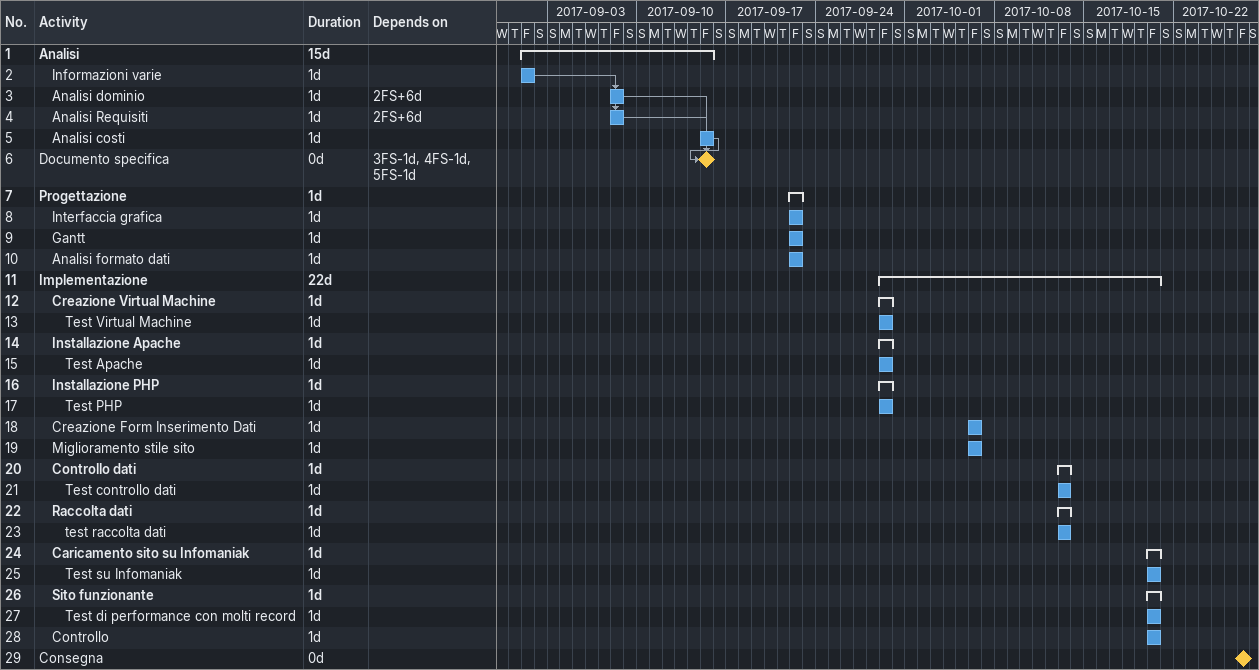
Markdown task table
| ID | Level | Task | Duration | Start | Finish | Predecessors |
|---|---|---|---|---|---|---|
| 1 | 1 | **Analisi** | 15d | 2017-09-01 | 2017-09-15 |  |
| 2 | 2 | Informazioni varie | 1d | 2017-09-01 | 2017-09-01 |  |
| 3 | 2 | Analisi dominio | 1d | 2017-09-08 | 2017-09-08 | 2FS+6d |
| 4 | 2 | Analisi Requisiti | 1d | 2017-09-08 | 2017-09-08 | 2FS+6d |
| 5 | 2 | Analisi costi | 1d | 2017-09-15 | 2017-09-15 |  |
| 6 | 1 | Documento specifica | 0d | 2017-09-15 | 2017-09-15 | 3FS-1d, 4FS-1d, 5FS-1d |
| 7 | 1 | **Progettazione** | 1d | 2017-09-22 | 2017-09-22 |  |
| 8 | 2 | Interfaccia grafica | 1d | 2017-09-22 | 2017-09-22 |  |
| 9 | 2 | Gantt | 1d | 2017-09-22 | 2017-09-22 |  |
| 10 | 2 | Analisi formato dati | 1d | 2017-09-22 | 2017-09-22 |  |
| 11 | 1 | **Implementazione** | 22d | 2017-09-29 | 2017-10-20 |  |
| 12 | 2 | **Creazione Virtual Machine** | 1d | 2017-09-29 | 2017-09-29 |  |
| 13 | 3 | Test Virtual Machine | 1d | 2017-09-29 | 2017-09-29 |  |
| 14 | 2 | **Installazione Apache** | 1d | 2017-09-29 | 2017-09-29 |  |
| 15 | 3 | Test Apache | 1d | 2017-09-29 | 2017-09-29 |  |
| 16 | 2 | **Installazione PHP** | 1d | 2017-09-29 | 2017-09-29 |  |
| 17 | 3 | Test PHP | 1d | 2017-09-29 | 2017-09-29 |  |
| 18 | 2 | Creazione Form Inserimento Dati | 1d | 2017-10-06 | 2017-10-06 |  |
| 19 | 2 | Miglioramento stile sito | 1d | 2017-10-06 | 2017-10-06 |  |
| 20 | 2 | **Controllo dati** | 1d | 2017-10-13 | 2017-10-13 |  |
| 21 | 3 | Test controllo dati | 1d | 2017-10-13 | 2017-10-13 |  |
| 22 | 2 | **Raccolta dati** | 1d | 2017-10-13 | 2017-10-13 |  |
| 23 | 3 | test raccolta dati | 1d | 2017-10-13 | 2017-10-13 |  |
| 24 | 2 | **Caricamento sito su Infomaniak** | 1d | 2017-10-20 | 2017-10-20 |  |
| 25 | 3 | Test su Infomaniak | 1d | 2017-10-20 | 2017-10-20 |  |
| 26 | 2 | **Sito funzionante** | 1d | 2017-10-20 | 2017-10-20 |  |
| 27 | 3 | Test di performance con molti record | 1d | 2017-10-20 | 2017-10-20 |  |
| 28 | 2 | Controllo | 1d | 2017-10-20 | 2017-10-20 |  |
| 29 | 1 | Consegna | 0d | 2017-10-27 | 2017-10-27 |  |
